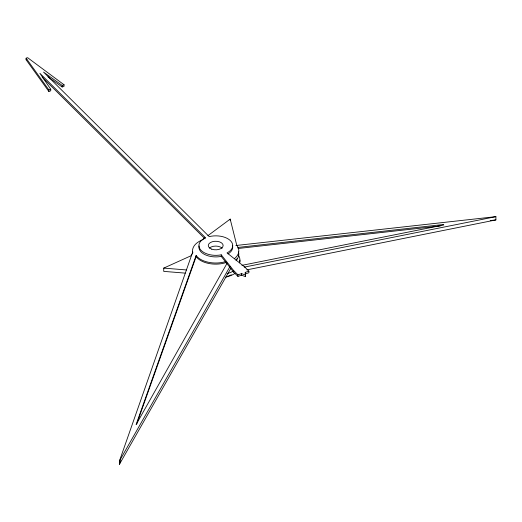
<?xml version="1.0" encoding="UTF-8"?>
<svg xmlns="http://www.w3.org/2000/svg" width="522" height="522" viewBox="0 0 522 522"><rect width="100%" height="100%" fill="white"/><g stroke="black" fill="none" stroke-linecap="round" stroke-linejoin="round"><path stroke-width="0.78" d="M230.894 268.249L119.434 464.312L119.434 460.998L192.657 252.178A23.144 13.363 0 0 1 202.053 240.009L204.983 237.83M119.434 464.312L120.778 460.476M225.817 261.522A20.906 12.071 0 0 1 217.315 262.984A21.304 12.3 0 0 1 203.834 260.922A20.906 12.071 0 0 1 197.27 256.811L196.142 255.473L136.098 424.595L227.122 263.173M136.647 424.19L196.142 256.596L196.142 255.473M119.434 460.998L230.124 266.298M191.913 254.201L190.922 255.813L163.732 268.106L163.732 271.375L185.206 273.123M207.919 235.65L230.195 219.103L236.766 245.307A23.144 13.363 0 0 1 234.515 258.566M229.497 275.649L231.331 274.807M245.549 276.68L245.255 273.959L248.903 272.732L248.903 271.166L245.255 272.393L245.549 276.68L241.601 275.185L237.947 276.412L237.947 274.84L233.706 270.624L221.256 254.834A16.9 9.755 0 0 1 200.911 250.182A16.9 9.755 0 0 1 205.57 237.836L39.894 73.315L50.738 89.242L50.738 90.815L48.846 91.448L26.1 59.769L26.1 58.196L27.614 57.688L64.049 84.773L64.049 86.345L62.157 86.978L48.037 76.871M26.1 59.769L26.857 59.515M48.846 91.448L48.846 89.882L50.738 89.242M248.903 271.166L244.661 266.951L227.044 252.889A16.9 9.755 0 0 0 230.111 240.381A16.9 9.755 0 0 0 209.224 236.616L43.548 72.088L62.157 85.412L64.049 84.773M237.947 274.84L241.601 273.619L245.549 275.114M244.211 267.127L495.9 216.65L495.9 219.925L246.86 269.867M241.927 265.346L443.765 224.982L443.543 224.506L237.764 247.454M237.993 248.511L440.307 225.948M235.853 245.516L495.9 216.65M490.23 220.552L495.9 219.925M163.732 268.106L186.53 269.959M42.204 77.178L204.996 238.835M199.058 245.966A16.9 9.755 0 0 0 221.256 256.4L233.706 272.197L237.947 276.412M26.1 58.196L48.846 89.882M245.255 272.393L245.255 273.959M241.601 273.619L241.601 275.185M233.706 270.624L233.706 272.197M230.195 219.103L230.195 220.428M221.256 254.834L221.256 256.4M192.657 252.178L192.657 253.503M62.157 85.412L62.157 86.978M237.04 258.599A21.63 12.489 0 0 1 236.629 259.695M238.495 251.891A23.144 13.363 0 0 1 236.061 260.445M192.631 252.942A23.144 13.363 0 0 1 192.814 252.074M226.711 262.344A21.141 12.208 0 0 1 196.142 256.596M232.571 245.869A16.9 9.755 0 0 1 228.042 253.901M209.446 248.061A7.438 4.293 0 0 1 222.15 248.204M239.866 260.106A24.071 13.898 0 0 1 239.768 262.69M228.864 275.897A24.606 14.205 0 0 1 226.248 276.784M235.024 273.43A25.983 15.001 0 0 1 225.621 277.202M233.471 271.068A25.787 14.89 0 0 1 227.109 273.561M238.41 255.173A24.071 13.898 0 0 1 239.422 262.853M211.717 249.157A7.438 4.293 0 0 0 223.142 245.732A7.438 4.293 0 0 0 212.284 241.732A7.438 4.293 0 0 0 211.717 249.157"/></g></svg>
